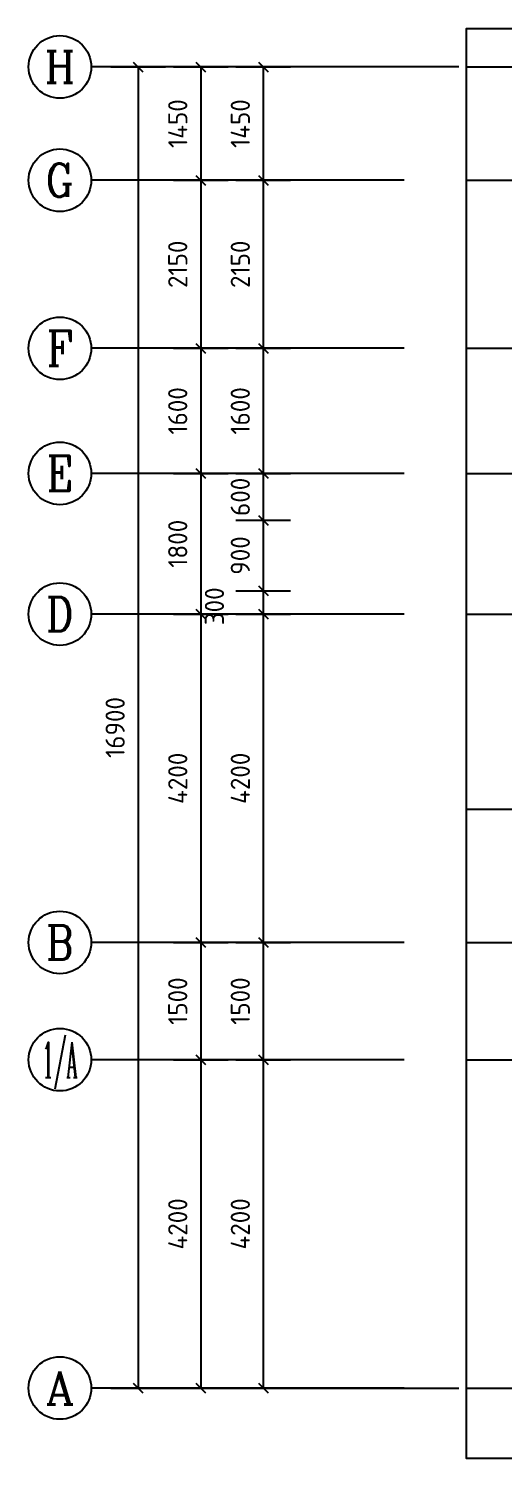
# Model space of a CAD drawing. Header units: millimetres. Extents: x -133666 to 228300, y -346623 to 180165.
# Drawn here: x -79255 to -73184, y -119190 to -100900 of the extents above; entities that cross this region are included whole.
import ezdxf
from ezdxf.enums import TextEntityAlignment as Align

# ---------------------------------------------------------------- set-up
doc = ezdxf.new("R2010")
doc.units = ezdxf.units.MM
doc.header["$LTSCALE"] = 1000
doc.linetypes.add('DOTE', pattern=[2.42, 2, -0.2, 0.02, -0.2])
doc.layers.get('0').update_dxf_attribs({"linetype": 'CONTINUOUS'})
for name, color, linetype in [('AXIS_TEXT', 7, 'CONTINUOUS'), ('AXIS_轴号_A', 4, 'CONTINUOUS'), ('AXIS_轴文_A', 7, 'CONTINUOUS'), ('AXIS_轴线_A', 1, 'DOTE')]:
    doc.layers.add(name, color=color, linetype=linetype)
doc.styles.add('_TCH_AXIS', font='COMPLEX', dxfattribs={"bigfont": 'GBCBIG'})
doc.styles.add('CADReader_TextStyle', font='tssdeng.shx', dxfattribs={"height": 0.2, "bigfont": 'gbcbig.shx'})
doc.styles.add('COMPLEX', font='COMPLEX')

# ---------------------------------------------------------------- blocks, each defined once
blk = doc.blocks.new('_AXISO')
blk.add_circle((0, 0), 0.5)
at = {"layer": 'AXIS_TEXT', "style": 'COMPLEX', "width": 1.041667}
blk.add_attdef('A', text='', height=0.56, dxfattribs=at).set_placement((-0.25, -0.28), (0.25, -0.28), align=Align.FIT)

msp = doc.modelspace()

# ---------------------------------------------------------------- linework, layer by layer
msp.add_lwpolyline([(-20255, -119189.6), (-73655, -119189.6), (-73655, -100899.6), (-20255, -100899.6)], close=True)
at = {"layer": 'AXIS_轴号_A'}
for p, q in [((-74455, -101389.6), (-78455, -101389.6)), ((-74455, -102839.6), (-78455, -102839.6)), ((-74455, -104989.6), (-78455, -104989.6)), ((-74455, -106589.6), (-78455, -106589.6)), ((-74455, -108389.6), (-78455, -108389.6)), ((-74455, -112589.6), (-78455, -112589.6)), ((-74455, -114089.6), (-78455, -114089.6)), ((-74455, -118289.6), (-78455, -118289.6))]:
    msp.add_line(p, q, dxfattribs=at)
at = {"layer": 'AXIS_轴号_A', "linetype": 'Continuous'}
for points in [[(-78204.4, -101389.6), (-77504.4, -101389.6)], [(-77916.3, -101327.8), (-77792.5, -101451.5)], [(-74554.4, -101389.6), (-77854.4, -101389.6), (-77854.4, -118289.6), (-74554.4, -118289.6)], [(-77404.4, -101389.6), (-76704.4, -101389.6)], [(-77116.3, -101327.8), (-76992.5, -101451.5)], [(-74554.4, -101389.6), (-77054.4, -101389.6), (-77054.4, -118289.6), (-74554.4, -118289.6)], [(-76604.4, -101389.6), (-75904.4, -101389.6)], [(-76316.3, -101327.8), (-76192.5, -101451.5)], [(-73754.4, -101389.6), (-76254.4, -101389.6), (-76254.4, -118289.6), (-73754.4, -118289.6)], [(-77116.3, -102777.8), (-76992.5, -102901.5)], [(-76316.3, -102777.8), (-76192.5, -102901.5)], [(-77404.4, -102839.6), (-76704.4, -102839.6)], [(-76604.4, -102839.6), (-75904.4, -102839.6)], [(-77116.3, -104927.8), (-76992.5, -105051.5)], [(-76316.3, -104927.8), (-76192.5, -105051.5)], [(-77404.4, -104989.6), (-76704.4, -104989.6)], [(-76604.4, -104989.6), (-75904.4, -104989.6)], [(-77404.4, -106589.6), (-76704.4, -106589.6)], [(-77116.3, -106527.8), (-76992.5, -106651.5)], [(-76604.4, -106589.6), (-75904.4, -106589.6)], [(-76316.3, -106527.8), (-76192.5, -106651.5)], [(-76316.3, -107127.8), (-76192.5, -107251.5)], [(-76604.4, -107189.6), (-75904.4, -107189.6)], [(-76604.4, -108089.6), (-75904.4, -108089.6)], [(-76316.3, -108027.8), (-76192.5, -108151.5)], [(-77404.4, -108389.6), (-76704.4, -108389.6)], [(-77116.3, -108327.8), (-76992.5, -108451.5)], [(-76604.4, -108389.6), (-75904.4, -108389.6)], [(-76316.3, -108327.8), (-76192.5, -108451.5)], [(-77404.4, -112589.6), (-76704.4, -112589.6)], [(-77116.3, -112527.8), (-76992.5, -112651.5)], [(-76604.4, -112589.6), (-75904.4, -112589.6)], [(-76316.3, -112527.8), (-76192.5, -112651.5)], [(-77404.4, -114089.6), (-76704.4, -114089.6)], [(-77116.3, -114027.8), (-76992.5, -114151.5)], [(-76604.4, -114089.6), (-75904.4, -114089.6)], [(-76316.3, -114027.8), (-76192.5, -114151.5)], [(-78204.4, -118289.6), (-77504.4, -118289.6)], [(-77916.3, -118227.8), (-77792.5, -118351.5)], [(-77404.4, -118289.6), (-76704.4, -118289.6)], [(-77116.3, -118227.8), (-76992.5, -118351.5)], [(-76604.4, -118289.6), (-75904.4, -118289.6)], [(-76316.3, -118227.8), (-76192.5, -118351.5)]]:
    msp.add_lwpolyline(points, dxfattribs=at)
at = {"layer": 'AXIS_轴线_A', "linetype": 'DOTE'}
for p, q in [((-73655, -101389.6), (-20255, -101389.6)), ((-73655, -102839.6), (-20255, -102839.6)), ((-73655, -104989.6), (-20255, -104989.6)), ((-73655, -106589.6), (-20255, -106589.6)), ((-73655, -108389.6), (-20255, -108389.6)), ((-73655, -110885), (-20255, -110885)), ((-73655, -112589.6), (-20255, -112589.6)), ((-73655, -114089.6), (-20255, -114089.6)), ((-73655, -118289.6), (-20255, -118289.6))]:
    msp.add_line(p, q, dxfattribs=at)

# ---------------------------------------------------------------- block references
at = {"layer": 'AXIS_轴号_A'}
ref = msp.add_blockref('_AXISO', (-78855, -101389.6), dxfattribs=dict(at, xscale=800, yscale=800, zscale=800))
ref.add_attrib('A', 'H', dxfattribs={"layer": 'AXIS_轴文_A', "height": 405.5, "style": '_TCH_AXIS'}).set_placement((-79048.2, -101592.4), (-78661.9, -101592.4), align=Align.FIT)
ref = msp.add_blockref('_AXISO', (-78855, -102839.6), dxfattribs=dict(at, xscale=800, yscale=800, zscale=800))
ref.add_attrib('A', 'G', dxfattribs={"layer": 'AXIS_轴文_A', "height": 425.2, "style": '_TCH_AXIS'}).set_placement((-79037.3, -103052.2), (-78672.8, -103052.2), align=Align.FIT)
ref = msp.add_blockref('_AXISO', (-78855, -104989.6), dxfattribs=dict(at, xscale=800, yscale=800, zscale=800))
ref.add_attrib('A', 'F', dxfattribs={"layer": 'AXIS_轴文_A', "height": 445.4, "style": '_TCH_AXIS'}).set_placement((-79024.7, -105212.3), (-78685.4, -105212.3), align=Align.FIT)
ref = msp.add_blockref('_AXISO', (-78855, -106589.6), dxfattribs=dict(at, xscale=800, yscale=800, zscale=800))
ref.add_attrib('A', 'E', dxfattribs={"layer": 'AXIS_轴文_A', "height": 445.4, "style": '_TCH_AXIS'}).set_placement((-79024.7, -106812.3), (-78685.4, -106812.3), align=Align.FIT)
ref = msp.add_blockref('_AXISO', (-78855, -108389.6), dxfattribs=dict(at, xscale=800, yscale=800, zscale=800))
ref.add_attrib('A', 'D', dxfattribs={"layer": 'AXIS_轴文_A', "height": 435.3, "style": '_TCH_AXIS'}).set_placement((-79031.2, -108607.2), (-78678.9, -108607.2), align=Align.FIT)
ref = msp.add_blockref('_AXISO', (-78855, -112589.6), dxfattribs=dict(at, xscale=800, yscale=800, zscale=800))
ref.add_attrib('A', 'B', dxfattribs={"layer": 'AXIS_轴文_A', "height": 435.3, "style": '_TCH_AXIS'}).set_placement((-79031.2, -112807.2), (-78678.9, -112807.2), align=Align.FIT)
ref = msp.add_blockref('_AXISO', (-78855, -114089.6), dxfattribs=dict(at, xscale=800, yscale=800, zscale=800))
ref.add_attrib('A', '1/A', dxfattribs={"layer": 'AXIS_轴文_A', "height": 452.55, "style": '_TCH_AXIS', "width": 0.381818}).set_placement((-79081.3, -114315.9), (-78628.8, -114315.9), align=Align.FIT)
ref = msp.add_blockref('_AXISO', (-78855, -118289.6), dxfattribs=dict(at, xscale=800, yscale=800, zscale=800))
ref.add_attrib('A', 'A', dxfattribs={"layer": 'AXIS_轴文_A', "height": 425.2, "style": '_TCH_AXIS'}).set_placement((-79037.3, -118502.2), (-78672.8, -118502.2), align=Align.FIT)

# ---------------------------------------------------------------- texts
at = {"layer": 'AXIS_轴号_A', "color": 7, "style": 'CADReader_TextStyle'}
for s, p in [('1450', (-77348.4, -102114.6)), ('1450', (-76548.4, -102114.6)), ('2150', (-77348.4, -103914.6)), ('2150', (-76548.4, -103914.6)), ('1600', (-77348.4, -105789.6)), ('1600', (-76548.4, -105789.6)), ('600', (-76548.4, -106889.6)), ('1800', (-77348.4, -107489.6)), ('900', (-76548.4, -107639.6)), ('300', (-76879.4, -108289.6)), ('16900', (-78148.4, -109839.6)), ('4200', (-77348.4, -110489.6)), ('4200', (-76548.4, -110489.6)), ('1500', (-77348.4, -113339.6)), ('1500', (-76548.4, -113339.6)), ('4200', (-77348.4, -116189.6)), ('4200', (-76548.4, -116189.6))]:
    msp.add_text(s, height=245, rotation=90, dxfattribs=at).set_placement(p, align=Align.MIDDLE)

doc.saveas('drawing.dxf')
